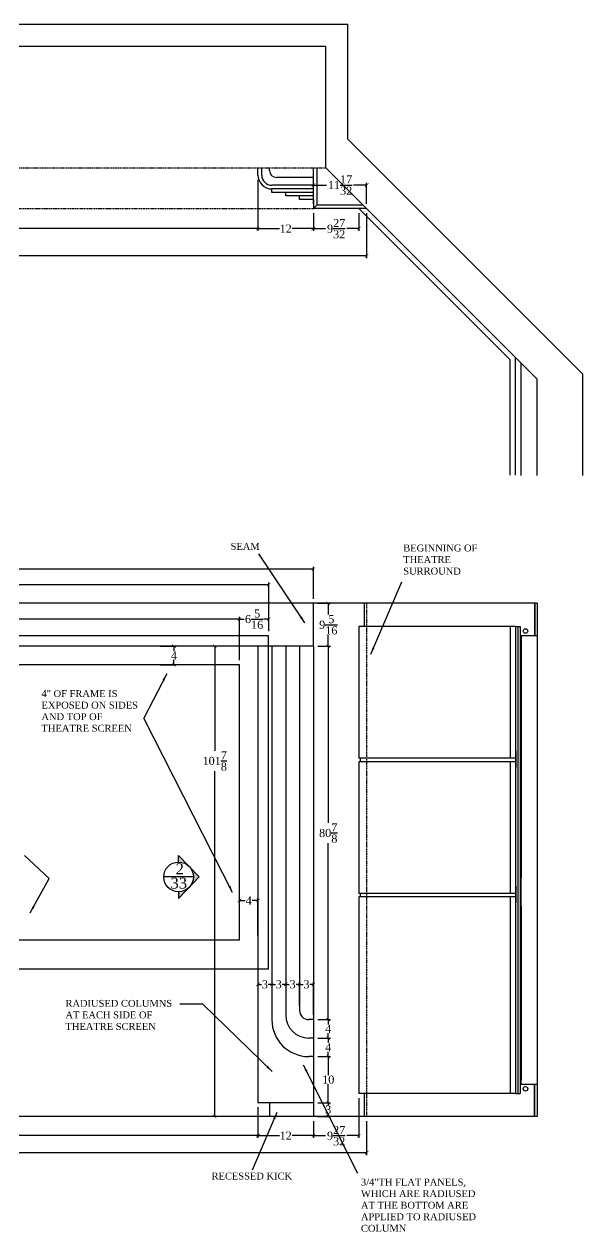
# Model space of a CAD drawing. Header units: inches. Extents: x -8 to 7069, y -18 to 1274.
# Drawn here: x 5990.5 to 6111.5, y 486 to 747.6 of the extents above; entities that cross this region are included whole.
import ezdxf

# ---------------------------------------------------------------- set-up
doc = ezdxf.new("R2010")
doc.units = ezdxf.units.IN
doc.header["$MEASUREMENT"] = 0
doc.linetypes.add('HIDDEN', pattern=[0.375, 0.25, -0.125])
doc.layers.add('PLAN-LINES', color=7, linetype='Continuous')
doc.layers.add('VIEWPORT', color=7, linetype='Continuous')
doc.styles.add('BOOKMAN', font='BOOKOS.TTF')
doc.dimstyles.new('SACHI-3-4', dxfattribs={"dimtxt": 1.75, "dimasz": 0.75, "dimexe": 0.5, "dimexo": 1, "dimgap": 0.09, "dimtad": 0, "dimtih": 1, "dimtoh": 1, "dimdec": 5, "dimzin": 3, "dimdsep": 46, "dimlunit": 5, "dimtxsty": 'BOOKMAN', "dimblk": 'ARCHTICK', "dimcen": 0, "dimclrd": 5, "dimclre": 5, "dimclrt": 5, "dimadec": 1, "dimazin": 0, "dimtfac": 1, "dimtdec": 5, "dimtofl": 0, "dimtmove": 0, "dimatfit": 3, "dimfxl": 0, "dimtolj": 1, "dimtzin": 0, "dimarcsym": 0})

# ---------------------------------------------------------------- blocks, each defined once
blk = doc.blocks.new('_ARCHTICK')
at = {"color": 0, "linetype": 'ByBlock', "const_width": 0.15}
blk.add_lwpolyline([(-0.5, -0.5), (0.5, 0.5)], dxfattribs=at)
blk = doc.blocks.new('*D734')
at = {"layer": 'Defpoints', "color": 0}
for p in [(5869.65, 707.69), (6064.7, 707.69), (6064.7, 697.43)]:
    blk.add_point(p, dxfattribs=at)
at = {"layer": 'VIEWPORT', "color": 5, "lineweight": -2}
for p, q in [((5869.65, 706.69), (5869.65, 696.93)), ((6064.7, 706.69), (6064.7, 696.93)), ((5869.65, 697.43), (5963.58, 697.43)), ((6064.7, 697.43), (5970.76, 697.43))]:
    blk.add_line(p, q, dxfattribs=at)
at = {"layer": 'VIEWPORT', "color": 5, "lineweight": -2, "xscale": 0.75, "yscale": 0.75, "zscale": 0.75, "rotation": 180}
blk.add_blockref('_ARCHTICK', (5869.65, 697.43), dxfattribs=at)
at = {"layer": 'VIEWPORT', "color": 5, "lineweight": -2, "xscale": 0.75, "yscale": 0.75, "zscale": 0.75}
blk.add_blockref('_ARCHTICK', (6064.7, 697.43), dxfattribs=at)
at = {"layer": 'VIEWPORT', "color": 5, "insert": (5967.17, 697.43), "char_height": 1.75, "attachment_point": 5, "style": 'BOOKMAN'}
blk.add_mtext('\\A1;195{\\H1.000000x;\\S1/16;}', dxfattribs=at)
blk = doc.blocks.new('*D747')
at = {"layer": 'Defpoints', "color": 0}
for p in [(5893.17, 714.94), (6041.17, 714.94), (6041.17, 703.34)]:
    blk.add_point(p, dxfattribs=at)
at = {"layer": 'VIEWPORT', "color": 5, "lineweight": -2}
for p, q in [((5893.17, 713.94), (5893.17, 702.84)), ((6041.17, 713.94), (6041.17, 702.84)), ((5893.17, 703.34), (5964.98, 703.34)), ((6041.17, 703.34), (5969.37, 703.34))]:
    blk.add_line(p, q, dxfattribs=at)
at = {"layer": 'VIEWPORT', "color": 5, "lineweight": -2, "xscale": 0.75, "yscale": 0.75, "zscale": 0.75, "rotation": 180}
blk.add_blockref('_ARCHTICK', (5893.17, 703.34), dxfattribs=at)
at = {"layer": 'VIEWPORT', "color": 5, "lineweight": -2, "xscale": 0.75, "yscale": 0.75, "zscale": 0.75}
blk.add_blockref('_ARCHTICK', (6041.17, 703.34), dxfattribs=at)
at = {"layer": 'VIEWPORT', "color": 5, "insert": (5967.17, 703.34), "char_height": 1.75, "attachment_point": 5, "style": 'BOOKMAN'}
blk.add_mtext('\\A1;148', dxfattribs=at)
blk = doc.blocks.new('*D748')
at = {"layer": 'Defpoints', "color": 0}
for p in [(6041.17, 714.94), (6053.17, 707.69), (6053.17, 703.34)]:
    blk.add_point(p, dxfattribs=at)
at = {"layer": 'VIEWPORT', "color": 5, "lineweight": -2}
for p, q in [((6041.17, 713.94), (6041.17, 702.84)), ((6053.17, 706.69), (6053.17, 702.84)), ((6041.17, 703.34), (6045.8, 703.34)), ((6053.17, 703.34), (6048.55, 703.34))]:
    blk.add_line(p, q, dxfattribs=at)
at = {"layer": 'VIEWPORT', "color": 5, "lineweight": -2, "xscale": 0.75, "yscale": 0.75, "zscale": 0.75, "rotation": 180}
blk.add_blockref('_ARCHTICK', (6041.17, 703.34), dxfattribs=at)
at = {"layer": 'VIEWPORT', "color": 5, "lineweight": -2, "xscale": 0.75, "yscale": 0.75, "zscale": 0.75}
blk.add_blockref('_ARCHTICK', (6053.17, 703.34), dxfattribs=at)
at = {"layer": 'VIEWPORT', "color": 5, "insert": (6047.17, 703.34), "char_height": 1.75, "attachment_point": 5, "style": 'BOOKMAN'}
blk.add_mtext('\\A1;12', dxfattribs=at)
blk = doc.blocks.new('*D749')
at = {"layer": 'Defpoints', "color": 0}
for p in [(6053.17, 707.69), (6063.02, 707.69), (6063.02, 703.34)]:
    blk.add_point(p, dxfattribs=at)
at = {"layer": 'VIEWPORT', "color": 5, "lineweight": -2}
for p, q in [((6053.17, 706.69), (6053.17, 702.84)), ((6063.02, 706.69), (6063.02, 702.84)), ((6053.17, 703.34), (6055.8, 703.34)), ((6063.02, 703.34), (6060.4, 703.34))]:
    blk.add_line(p, q, dxfattribs=at)
at = {"layer": 'VIEWPORT', "color": 5, "lineweight": -2, "xscale": 0.75, "yscale": 0.75, "zscale": 0.75, "rotation": 180}
blk.add_blockref('_ARCHTICK', (6053.17, 703.34), dxfattribs=at)
at = {"layer": 'VIEWPORT', "color": 5, "lineweight": -2, "xscale": 0.75, "yscale": 0.75, "zscale": 0.75}
blk.add_blockref('_ARCHTICK', (6063.02, 703.34), dxfattribs=at)
at = {"layer": 'VIEWPORT', "color": 5, "insert": (6058.1, 703.34), "char_height": 1.75, "attachment_point": 5, "style": 'BOOKMAN'}
blk.add_mtext('\\A1;9{\\H1.000000x;\\S27/32;}', dxfattribs=at)
blk = doc.blocks.new('*D750')
at = {"layer": 'Defpoints', "color": 0}
for p in [(6064.7, 712.79), (6053.17, 707.69), (6064.7, 707.69)]:
    blk.add_point(p, dxfattribs=at)
at = {"layer": 'VIEWPORT', "color": 5, "lineweight": -2}
for p, q in [((6053.17, 708.69), (6053.17, 713.29)), ((6053.17, 712.79), (6056.03, 712.79)), ((6064.7, 712.79), (6061.84, 712.79)), ((6064.7, 708.69), (6064.7, 713.29))]:
    blk.add_line(p, q, dxfattribs=at)
at = {"layer": 'VIEWPORT', "color": 5, "lineweight": -2, "xscale": 0.75, "yscale": 0.75, "zscale": 0.75, "rotation": 180}
blk.add_blockref('_ARCHTICK', (6053.17, 712.79), dxfattribs=at)
at = {"layer": 'VIEWPORT', "color": 5, "lineweight": -2, "xscale": 0.75, "yscale": 0.75, "zscale": 0.75}
blk.add_blockref('_ARCHTICK', (6064.7, 712.79), dxfattribs=at)
at = {"layer": 'VIEWPORT', "color": 5, "insert": (6058.94, 712.79), "char_height": 1.75, "attachment_point": 5, "style": 'BOOKMAN'}
blk.add_mtext('\\A1;11{\\H1.000000x;\\S17/32;}', dxfattribs=at)
blk = doc.blocks.new('*D753')
at = {"layer": 'Defpoints', "color": 0}
for p in [(5869.65, 511), (6064.7, 511), (6064.7, 503.16)]:
    blk.add_point(p, dxfattribs=at)
at = {"layer": 'VIEWPORT', "color": 5, "lineweight": -2}
for p, q in [((5869.65, 510), (5869.65, 502.66)), ((6064.7, 510), (6064.7, 502.66)), ((5869.65, 503.16), (5963.58, 503.16)), ((6064.7, 503.16), (5970.76, 503.16))]:
    blk.add_line(p, q, dxfattribs=at)
at = {"layer": 'VIEWPORT', "color": 5, "lineweight": -2, "xscale": 0.75, "yscale": 0.75, "zscale": 0.75, "rotation": 180}
blk.add_blockref('_ARCHTICK', (5869.65, 503.16), dxfattribs=at)
at = {"layer": 'VIEWPORT', "color": 5, "lineweight": -2, "xscale": 0.75, "yscale": 0.75, "zscale": 0.75}
blk.add_blockref('_ARCHTICK', (6064.7, 503.16), dxfattribs=at)
at = {"layer": 'VIEWPORT', "color": 5, "insert": (5967.17, 503.16), "char_height": 1.75, "attachment_point": 5, "style": 'BOOKMAN'}
blk.add_mtext('\\A1;195{\\H1.000000x;\\S1/16;}', dxfattribs=at)
blk = doc.blocks.new('*D756')
at = {"layer": 'Defpoints', "color": 0}
for p in [(5893.17, 514), (6041.17, 514), (6041.17, 506.86)]:
    blk.add_point(p, dxfattribs=at)
at = {"layer": 'VIEWPORT', "color": 5, "lineweight": -2}
for p, q in [((5893.17, 513), (5893.17, 506.36)), ((6041.17, 513), (6041.17, 506.36)), ((5893.17, 506.86), (5964.98, 506.86)), ((6041.17, 506.86), (5969.37, 506.86))]:
    blk.add_line(p, q, dxfattribs=at)
at = {"layer": 'VIEWPORT', "color": 5, "lineweight": -2, "xscale": 0.75, "yscale": 0.75, "zscale": 0.75, "rotation": 180}
blk.add_blockref('_ARCHTICK', (5893.17, 506.86), dxfattribs=at)
at = {"layer": 'VIEWPORT', "color": 5, "lineweight": -2, "xscale": 0.75, "yscale": 0.75, "zscale": 0.75}
blk.add_blockref('_ARCHTICK', (6041.17, 506.86), dxfattribs=at)
at = {"layer": 'VIEWPORT', "color": 5, "insert": (5967.17, 506.86), "char_height": 1.75, "attachment_point": 5, "style": 'BOOKMAN'}
blk.add_mtext('\\A1;148', dxfattribs=at)
blk = doc.blocks.new('*D757')
at = {"layer": 'Defpoints', "color": 0}
for p in [(6041.17, 514), (6053.17, 511), (6053.17, 506.86)]:
    blk.add_point(p, dxfattribs=at)
at = {"layer": 'VIEWPORT', "color": 5, "lineweight": -2}
for p, q in [((6041.17, 513), (6041.17, 506.36)), ((6053.17, 510), (6053.17, 506.36)), ((6041.17, 506.86), (6045.8, 506.86)), ((6053.17, 506.86), (6048.55, 506.86))]:
    blk.add_line(p, q, dxfattribs=at)
at = {"layer": 'VIEWPORT', "color": 5, "lineweight": -2, "xscale": 0.75, "yscale": 0.75, "zscale": 0.75, "rotation": 180}
blk.add_blockref('_ARCHTICK', (6041.17, 506.86), dxfattribs=at)
at = {"layer": 'VIEWPORT', "color": 5, "lineweight": -2, "xscale": 0.75, "yscale": 0.75, "zscale": 0.75}
blk.add_blockref('_ARCHTICK', (6053.17, 506.86), dxfattribs=at)
at = {"layer": 'VIEWPORT', "color": 5, "insert": (6047.17, 506.86), "char_height": 1.75, "attachment_point": 5, "style": 'BOOKMAN'}
blk.add_mtext('\\A1;12', dxfattribs=at)
blk = doc.blocks.new('*D758')
at = {"layer": 'Defpoints', "color": 0}
for p in [(6063.02, 516), (6053.17, 511), (6063.02, 506.86)]:
    blk.add_point(p, dxfattribs=at)
at = {"layer": 'VIEWPORT', "color": 5, "lineweight": -2}
for p, q in [((6063.02, 515), (6063.02, 506.36)), ((6053.17, 510), (6053.17, 506.36)), ((6053.17, 506.86), (6055.8, 506.86)), ((6063.02, 506.86), (6060.4, 506.86))]:
    blk.add_line(p, q, dxfattribs=at)
at = {"layer": 'VIEWPORT', "color": 5, "lineweight": -2, "xscale": 0.75, "yscale": 0.75, "zscale": 0.75, "rotation": 180}
blk.add_blockref('_ARCHTICK', (6053.17, 506.86), dxfattribs=at)
at = {"layer": 'VIEWPORT', "color": 5, "lineweight": -2, "xscale": 0.75, "yscale": 0.75, "zscale": 0.75}
blk.add_blockref('_ARCHTICK', (6063.02, 506.86), dxfattribs=at)
at = {"layer": 'VIEWPORT', "color": 5, "insert": (6058.1, 506.86), "char_height": 1.75, "attachment_point": 5, "style": 'BOOKMAN'}
blk.add_mtext('\\A1;9{\\H1.000000x;\\S27/32;}', dxfattribs=at)
blk = doc.blocks.new('*D759')
at = {"layer": 'Defpoints', "color": 0}
for p in [(6037.17, 618.76), (5897.17, 608.87), (6037.17, 608.87)]:
    blk.add_point(p, dxfattribs=at)
at = {"layer": 'VIEWPORT', "color": 1, "lineweight": -2}
for p, q in [((5897.17, 609.87), (5897.17, 619.26)), ((5897.17, 618.76), (5964.97, 618.76)), ((6037.17, 618.76), (5969.37, 618.76)), ((6037.17, 609.87), (6037.17, 619.26))]:
    blk.add_line(p, q, dxfattribs=at)
at = {"layer": 'VIEWPORT', "color": 1, "lineweight": -2, "xscale": 0.75, "yscale": 0.75, "zscale": 0.75, "rotation": 180}
blk.add_blockref('_ARCHTICK', (5897.17, 618.76), dxfattribs=at)
at = {"layer": 'VIEWPORT', "color": 1, "lineweight": -2, "xscale": 0.75, "yscale": 0.75, "zscale": 0.75}
blk.add_blockref('_ARCHTICK', (6037.17, 618.76), dxfattribs=at)
at = {"layer": 'VIEWPORT', "color": 1, "insert": (5967.17, 618.76), "char_height": 1.75, "attachment_point": 5, "style": 'BOOKMAN'}
blk.add_mtext('\\A1;140', dxfattribs=at)
blk = doc.blocks.new('*D761')
at = {"layer": 'Defpoints', "color": 0}
for p in [(6043.49, 618.76), (6043.49, 615.12), (6037.17, 608.87)]:
    blk.add_point(p, dxfattribs=at)
at = {"layer": 'VIEWPORT', "color": 1, "lineweight": -2}
for p, q in [((6037.17, 609.87), (6037.17, 619.26)), ((6037.17, 618.76), (6038.2, 618.76)), ((6043.49, 618.76), (6042.46, 618.76)), ((6043.49, 616.12), (6043.49, 619.26))]:
    blk.add_line(p, q, dxfattribs=at)
at = {"layer": 'VIEWPORT', "color": 1, "lineweight": -2, "xscale": 0.75, "yscale": 0.75, "zscale": 0.75, "rotation": 180}
blk.add_blockref('_ARCHTICK', (6037.17, 618.76), dxfattribs=at)
at = {"layer": 'VIEWPORT', "color": 1, "lineweight": -2, "xscale": 0.75, "yscale": 0.75, "zscale": 0.75}
blk.add_blockref('_ARCHTICK', (6043.49, 618.76), dxfattribs=at)
at = {"layer": 'VIEWPORT', "color": 1, "insert": (6040.33, 618.76), "char_height": 1.75, "attachment_point": 5, "style": 'BOOKMAN'}
blk.add_mtext('\\A1;6{\\H1.000000x;\\S5/16;}', dxfattribs=at)
blk = doc.blocks.new('*D762')
at = {"layer": 'Defpoints', "color": 0}
for p in [(6043.49, 626.19), (5890.86, 615.12), (6043.49, 615.12)]:
    blk.add_point(p, dxfattribs=at)
at = {"layer": 'VIEWPORT', "color": 1, "lineweight": -2}
for p, q in [((5890.86, 616.12), (5890.86, 626.69)), ((5890.86, 626.19), (5964.25, 626.19)), ((6043.49, 626.19), (5970.09, 626.19)), ((6043.49, 616.12), (6043.49, 626.69))]:
    blk.add_line(p, q, dxfattribs=at)
at = {"layer": 'VIEWPORT', "color": 1, "lineweight": -2, "xscale": 0.75, "yscale": 0.75, "zscale": 0.75, "rotation": 180}
blk.add_blockref('_ARCHTICK', (5890.86, 626.19), dxfattribs=at)
at = {"layer": 'VIEWPORT', "color": 1, "lineweight": -2, "xscale": 0.75, "yscale": 0.75, "zscale": 0.75}
blk.add_blockref('_ARCHTICK', (6043.49, 626.19), dxfattribs=at)
at = {"layer": 'VIEWPORT', "color": 1, "insert": (5967.17, 626.19), "char_height": 1.75, "attachment_point": 5, "style": 'BOOKMAN'}
blk.add_mtext('\\A1;152{\\H1.000000x;\\S5/8;}', dxfattribs=at)
blk = doc.blocks.new('*D769')
at = {"layer": 'Defpoints', "color": 0}
for p in [(6041.17, 557.8), (6037.17, 549.25), (6041.17, 549.25)]:
    blk.add_point(p, dxfattribs=at)
at = {"layer": 'VIEWPORT', "color": 5, "lineweight": -2}
for p, q in [((6037.17, 550.25), (6037.17, 558.3)), ((6037.17, 557.8), (6038.4, 557.8)), ((6041.17, 557.8), (6039.94, 557.8)), ((6041.17, 550.25), (6041.17, 558.3))]:
    blk.add_line(p, q, dxfattribs=at)
at = {"layer": 'VIEWPORT', "color": 5, "lineweight": -2, "xscale": 0.75, "yscale": 0.75, "zscale": 0.75, "rotation": 180}
blk.add_blockref('_ARCHTICK', (6037.17, 557.8), dxfattribs=at)
at = {"layer": 'VIEWPORT', "color": 5, "lineweight": -2, "xscale": 0.75, "yscale": 0.75, "zscale": 0.75}
blk.add_blockref('_ARCHTICK', (6041.17, 557.8), dxfattribs=at)
at = {"layer": 'VIEWPORT', "color": 5, "insert": (6039.17, 557.8), "char_height": 1.75, "attachment_point": 5, "style": 'BOOKMAN'}
blk.add_mtext('\\A1;4', dxfattribs=at)
blk = doc.blocks.new('*D771')
at = {"layer": 'Defpoints', "color": 0}
for p in [(6018.96, 612.87), (6022.98, 612.87), (6018.96, 608.87)]:
    blk.add_point(p, dxfattribs=at)
at = {"layer": 'VIEWPORT', "color": 5, "lineweight": -2}
for p, q in [((6019.96, 612.87), (6023.48, 612.87)), ((6022.98, 612.87), (6022.98, 611.84)), ((6022.98, 608.87), (6022.98, 609.91)), ((6019.96, 608.87), (6023.48, 608.87))]:
    blk.add_line(p, q, dxfattribs=at)
at = {"layer": 'VIEWPORT', "color": 5, "lineweight": -2, "xscale": 0.75, "yscale": 0.75, "zscale": 0.75}
for p, rotation in [((6022.98, 612.87), 90), ((6022.98, 608.87), 270)]:
    blk.add_blockref('_ARCHTICK', p, dxfattribs=dict(at, rotation=rotation))
at = {"layer": 'VIEWPORT', "color": 5, "insert": (6022.98, 610.87), "char_height": 1.75, "attachment_point": 5, "style": 'BOOKMAN'}
blk.add_mtext('\\A1;4', dxfattribs=at)
blk = doc.blocks.new('*D772')
at = {"layer": 'Defpoints', "color": 0}
for p in [(6050.17, 539.64), (6050.17, 534), (6053.17, 532)]:
    blk.add_point(p, dxfattribs=at)
at = {"layer": 'VIEWPORT', "color": 5, "lineweight": -2}
for p, q in [((6050.17, 535), (6050.17, 540.14)), ((6050.17, 539.64), (6050.94, 539.64)), ((6053.17, 539.64), (6052.41, 539.64)), ((6053.17, 533), (6053.17, 540.14))]:
    blk.add_line(p, q, dxfattribs=at)
at = {"layer": 'VIEWPORT', "color": 5, "lineweight": -2, "xscale": 0.75, "yscale": 0.75, "zscale": 0.75, "rotation": 180}
blk.add_blockref('_ARCHTICK', (6050.17, 539.64), dxfattribs=at)
at = {"layer": 'VIEWPORT', "color": 5, "lineweight": -2, "xscale": 0.75, "yscale": 0.75, "zscale": 0.75}
blk.add_blockref('_ARCHTICK', (6053.17, 539.64), dxfattribs=at)
at = {"layer": 'VIEWPORT', "color": 5, "insert": (6051.67, 539.64), "char_height": 1.75, "attachment_point": 5, "style": 'BOOKMAN'}
blk.add_mtext('\\A1;3', dxfattribs=at)
blk = doc.blocks.new('*D773')
at = {"layer": 'Defpoints', "color": 0}
for p in [(6047.17, 539.64), (6047.17, 539.64), (6050.17, 534)]:
    blk.add_point(p, dxfattribs=at)
at = {"layer": 'VIEWPORT', "color": 5, "lineweight": -2}
for p, q in [((6047.17, 540.64), (6047.17, 540.14)), ((6047.17, 539.64), (6047.94, 539.64)), ((6050.17, 539.64), (6049.41, 539.64)), ((6050.17, 535), (6050.17, 540.14))]:
    blk.add_line(p, q, dxfattribs=at)
at = {"layer": 'VIEWPORT', "color": 5, "lineweight": -2, "xscale": 0.75, "yscale": 0.75, "zscale": 0.75, "rotation": 180}
blk.add_blockref('_ARCHTICK', (6047.17, 539.64), dxfattribs=at)
at = {"layer": 'VIEWPORT', "color": 5, "lineweight": -2, "xscale": 0.75, "yscale": 0.75, "zscale": 0.75}
blk.add_blockref('_ARCHTICK', (6050.17, 539.64), dxfattribs=at)
at = {"layer": 'VIEWPORT', "color": 5, "insert": (6048.67, 539.64), "char_height": 1.75, "attachment_point": 5, "style": 'BOOKMAN'}
blk.add_mtext('\\A1;3', dxfattribs=at)
blk = doc.blocks.new('*D774')
at = {"layer": 'Defpoints', "color": 0}
for p in [(6044.17, 539.64), (6044.17, 539.64), (6047.17, 539.64)]:
    blk.add_point(p, dxfattribs=at)
at = {"layer": 'VIEWPORT', "color": 5, "lineweight": -2}
for p, q in [((6044.17, 540.64), (6044.17, 540.14)), ((6044.17, 539.64), (6044.94, 539.64)), ((6047.17, 539.64), (6046.41, 539.64)), ((6047.17, 540.64), (6047.17, 540.14))]:
    blk.add_line(p, q, dxfattribs=at)
at = {"layer": 'VIEWPORT', "color": 5, "lineweight": -2, "xscale": 0.75, "yscale": 0.75, "zscale": 0.75, "rotation": 180}
blk.add_blockref('_ARCHTICK', (6044.17, 539.64), dxfattribs=at)
at = {"layer": 'VIEWPORT', "color": 5, "lineweight": -2, "xscale": 0.75, "yscale": 0.75, "zscale": 0.75}
blk.add_blockref('_ARCHTICK', (6047.17, 539.64), dxfattribs=at)
at = {"layer": 'VIEWPORT', "color": 5, "insert": (6045.67, 539.64), "char_height": 1.75, "attachment_point": 5, "style": 'BOOKMAN'}
blk.add_mtext('\\A1;3', dxfattribs=at)
blk = doc.blocks.new('*D775')
at = {"layer": 'Defpoints', "color": 0}
for p in [(6041.17, 539.64), (6041.17, 539.64), (6044.17, 539.64)]:
    blk.add_point(p, dxfattribs=at)
at = {"layer": 'VIEWPORT', "color": 5, "lineweight": -2}
for p, q in [((6041.17, 540.64), (6041.17, 540.14)), ((6041.17, 539.64), (6041.94, 539.64)), ((6044.17, 539.64), (6043.41, 539.64)), ((6044.17, 540.64), (6044.17, 540.14))]:
    blk.add_line(p, q, dxfattribs=at)
at = {"layer": 'VIEWPORT', "color": 5, "lineweight": -2, "xscale": 0.75, "yscale": 0.75, "zscale": 0.75, "rotation": 180}
blk.add_blockref('_ARCHTICK', (6041.17, 539.64), dxfattribs=at)
at = {"layer": 'VIEWPORT', "color": 5, "lineweight": -2, "xscale": 0.75, "yscale": 0.75, "zscale": 0.75}
blk.add_blockref('_ARCHTICK', (6044.17, 539.64), dxfattribs=at)
at = {"layer": 'VIEWPORT', "color": 5, "insert": (6042.67, 539.64), "char_height": 1.75, "attachment_point": 5, "style": 'BOOKMAN'}
blk.add_mtext('\\A1;3', dxfattribs=at)
blk = doc.blocks.new('*D776')
at = {"layer": 'Defpoints', "color": 0}
for p in [(6053.17, 524), (6053.17, 514), (6056.39, 514)]:
    blk.add_point(p, dxfattribs=at)
at = {"layer": 'VIEWPORT', "color": 5, "lineweight": -2}
for p, q in [((6054.17, 524), (6056.89, 524)), ((6056.39, 524), (6056.39, 519.99)), ((6056.39, 514), (6056.39, 518)), ((6054.17, 514), (6056.89, 514))]:
    blk.add_line(p, q, dxfattribs=at)
at = {"layer": 'VIEWPORT', "color": 5, "lineweight": -2, "xscale": 0.75, "yscale": 0.75, "zscale": 0.75}
for p, rotation in [((6056.39, 524), 90), ((6056.39, 514), 270)]:
    blk.add_blockref('_ARCHTICK', p, dxfattribs=dict(at, rotation=rotation))
at = {"layer": 'VIEWPORT', "color": 5, "insert": (6056.39, 519), "char_height": 1.75, "attachment_point": 5, "style": 'BOOKMAN'}
blk.add_mtext('\\A1;10', dxfattribs=at)
blk = doc.blocks.new('*D777')
at = {"layer": 'Defpoints', "color": 0}
for p in [(6053.17, 528), (6056.39, 528), (6053.17, 524)]:
    blk.add_point(p, dxfattribs=at)
at = {"layer": 'VIEWPORT', "color": 5, "lineweight": -2}
for p, q in [((6054.17, 528), (6056.89, 528)), ((6056.39, 528), (6056.39, 526.96)), ((6054.17, 524), (6056.89, 524)), ((6056.39, 524), (6056.39, 525.03))]:
    blk.add_line(p, q, dxfattribs=at)
at = {"layer": 'VIEWPORT', "color": 5, "lineweight": -2, "xscale": 0.75, "yscale": 0.75, "zscale": 0.75}
for p, rotation in [((6056.39, 528), 90), ((6056.39, 524), 270)]:
    blk.add_blockref('_ARCHTICK', p, dxfattribs=dict(at, rotation=rotation))
at = {"layer": 'VIEWPORT', "color": 5, "insert": (6056.39, 526), "char_height": 1.75, "attachment_point": 5, "style": 'BOOKMAN'}
blk.add_mtext('\\A1;4', dxfattribs=at)
blk = doc.blocks.new('*D778')
at = {"layer": 'Defpoints', "color": 0}
for p in [(6053.17, 532), (6056.39, 532), (6053.17, 528)]:
    blk.add_point(p, dxfattribs=at)
at = {"layer": 'VIEWPORT', "color": 5, "lineweight": -2}
for p, q in [((6054.17, 532), (6056.89, 532)), ((6056.39, 532), (6056.39, 530.96)), ((6056.39, 528), (6056.39, 529.03)), ((6054.17, 528), (6056.89, 528))]:
    blk.add_line(p, q, dxfattribs=at)
at = {"layer": 'VIEWPORT', "color": 5, "lineweight": -2, "xscale": 0.75, "yscale": 0.75, "zscale": 0.75}
for p, rotation in [((6056.39, 532), 90), ((6056.39, 528), 270)]:
    blk.add_blockref('_ARCHTICK', p, dxfattribs=dict(at, rotation=rotation))
at = {"layer": 'VIEWPORT', "color": 5, "insert": (6056.39, 530), "char_height": 1.75, "attachment_point": 5, "style": 'BOOKMAN'}
blk.add_mtext('\\A1;4', dxfattribs=at)
blk = doc.blocks.new('*D779')
at = {"layer": 'Defpoints', "color": 0}
for p in [(6053.17, 612.87), (6056.39, 612.87), (6053.17, 532)]:
    blk.add_point(p, dxfattribs=at)
at = {"layer": 'VIEWPORT', "color": 5, "lineweight": -2}
for p, q in [((6054.17, 612.87), (6056.89, 612.87)), ((6056.39, 612.87), (6056.39, 574.64)), ((6056.39, 532), (6056.39, 570.23)), ((6054.17, 532), (6056.89, 532))]:
    blk.add_line(p, q, dxfattribs=at)
at = {"layer": 'VIEWPORT', "color": 5, "lineweight": -2, "xscale": 0.75, "yscale": 0.75, "zscale": 0.75}
for p, rotation in [((6056.39, 612.87), 90), ((6056.39, 532), 270)]:
    blk.add_blockref('_ARCHTICK', p, dxfattribs=dict(at, rotation=rotation))
at = {"layer": 'VIEWPORT', "color": 5, "insert": (6056.39, 572.43), "char_height": 1.75, "attachment_point": 5, "style": 'BOOKMAN'}
blk.add_mtext('\\A1;80{\\H1.000000x;\\S7/8;}', dxfattribs=at)
blk = doc.blocks.new('*D780')
at = {"layer": 'Defpoints', "color": 0}
for p in [(6053.17, 622.18), (6056.39, 622.18), (6053.17, 612.87)]:
    blk.add_point(p, dxfattribs=at)
at = {"layer": 'VIEWPORT', "color": 5, "lineweight": -2}
for p, q in [((6054.17, 622.18), (6056.89, 622.18)), ((6056.39, 622.18), (6056.39, 619.75)), ((6056.39, 612.87), (6056.39, 615.3)), ((6054.17, 612.87), (6056.89, 612.87))]:
    blk.add_line(p, q, dxfattribs=at)
at = {"layer": 'VIEWPORT', "color": 5, "lineweight": -2, "xscale": 0.75, "yscale": 0.75, "zscale": 0.75}
for p, rotation in [((6056.39, 622.18), 90), ((6056.39, 612.87), 270)]:
    blk.add_blockref('_ARCHTICK', p, dxfattribs=dict(at, rotation=rotation))
at = {"layer": 'VIEWPORT', "color": 5, "insert": (6056.39, 617.53), "char_height": 1.75, "attachment_point": 5, "style": 'BOOKMAN'}
blk.add_mtext('\\A1;9{\\H1.000000x;\\S5/16;}', dxfattribs=at)
blk = doc.blocks.new('*D781')
at = {"layer": 'Defpoints', "color": 0}
for p in [(6053.17, 514), (6053.17, 511), (6056.39, 511)]:
    blk.add_point(p, dxfattribs=at)
at = {"layer": 'VIEWPORT', "color": 5, "lineweight": -2}
for p, q in [((6054.17, 514), (6056.89, 514)), ((6056.39, 514), (6056.39, 513.49)), ((6054.17, 511), (6056.89, 511)), ((6056.39, 511), (6056.39, 511.5))]:
    blk.add_line(p, q, dxfattribs=at)
at = {"layer": 'VIEWPORT', "color": 5, "lineweight": -2, "xscale": 0.75, "yscale": 0.75, "zscale": 0.75}
for p, rotation in [((6056.39, 514), 90), ((6056.39, 511), 270)]:
    blk.add_blockref('_ARCHTICK', p, dxfattribs=dict(at, rotation=rotation))
at = {"layer": 'VIEWPORT', "color": 5, "insert": (6056.39, 512.5), "char_height": 1.75, "attachment_point": 5, "style": 'BOOKMAN'}
blk.add_mtext('\\A1;3', dxfattribs=at)
blk = doc.blocks.new('*D782')
at = {"layer": 'Defpoints', "color": 0}
for p in [(6041.17, 612.87), (6031.8, 511), (6041.17, 511)]:
    blk.add_point(p, dxfattribs=at)
at = {"layer": 'VIEWPORT', "color": 5, "lineweight": -2}
for p, q in [((6040.17, 612.87), (6031.3, 612.87)), ((6031.8, 612.87), (6031.8, 590.24)), ((6031.8, 511), (6031.8, 585.82)), ((6040.17, 511), (6031.3, 511))]:
    blk.add_line(p, q, dxfattribs=at)
at = {"layer": 'VIEWPORT', "color": 5, "lineweight": -2, "xscale": 0.75, "yscale": 0.75, "zscale": 0.75}
for p, rotation in [((6031.8, 612.87), 90), ((6031.8, 511), 270)]:
    blk.add_blockref('_ARCHTICK', p, dxfattribs=dict(at, rotation=rotation))
at = {"layer": 'VIEWPORT', "color": 5, "insert": (6031.8, 588.03), "char_height": 1.75, "attachment_point": 5, "style": 'BOOKMAN'}
blk.add_mtext('\\A1;101{\\H1.000000x;\\S7/8;}', dxfattribs=at)
blk = doc.blocks.new('*D783')
at = {"layer": 'Defpoints', "color": 0}
for p in [(6053.17, 629.59), (5881.17, 622.18), (6053.17, 622.18)]:
    blk.add_point(p, dxfattribs=at)
at = {"layer": 'VIEWPORT', "color": 5, "lineweight": -2}
for p, q in [((5881.17, 623.18), (5881.17, 630.09)), ((5881.17, 629.59), (5979.67, 629.59)), ((6053.17, 629.59), (5984.01, 629.59)), ((6053.17, 623.18), (6053.17, 630.09))]:
    blk.add_line(p, q, dxfattribs=at)
at = {"layer": 'VIEWPORT', "color": 5, "lineweight": -2, "xscale": 0.75, "yscale": 0.75, "zscale": 0.75, "rotation": 180}
blk.add_blockref('_ARCHTICK', (5881.17, 629.59), dxfattribs=at)
at = {"layer": 'VIEWPORT', "color": 5, "lineweight": -2, "xscale": 0.75, "yscale": 0.75, "zscale": 0.75}
blk.add_blockref('_ARCHTICK', (6053.17, 629.59), dxfattribs=at)
at = {"layer": 'VIEWPORT', "color": 5, "insert": (5981.84, 629.59), "char_height": 1.75, "attachment_point": 5, "style": 'BOOKMAN'}
blk.add_mtext('\\A1;172', dxfattribs=at)

msp = doc.modelspace()

# ---------------------------------------------------------------- hatches: boundary and pattern name
at = {"layer": 'PLAN-LINES'}
h = msp.add_hatch(color=256, dxfattribs=at)
h.paths.add_polyline_path([(6026.21387, 560.590274, -0.1938740085), (6023.98053, 559.69048), (6023.98053, 558.252892)])
h.paths.add_polyline_path([(6028.432267, 562.912017), (6026.401488, 565.037401, -0.376674506), (6026.401488, 560.786633)])
h.paths.add_polyline_path([(6026.21387, 565.23376), (6023.98053, 567.571142), (6023.98053, 566.133554, -0.1938740085)])

# ---------------------------------------------------------------- linework, layer by layer
for p, q in [((6023.98053, 566.133554), (6023.98053, 567.571142)), ((6023.98053, 567.571142), (6028.432267, 562.912017)), ((6027.202066, 562.912017), (6020.758993, 562.912017)), ((6023.98053, 558.252892), (6028.432267, 562.912017)), ((6023.98053, 559.69048), (6023.98053, 558.252892))]:
    msp.add_line(p, q, dxfattribs=at)
msp.add_circle((6023.98053, 562.912017), 3.221537, dxfattribs=at)
at = {"layer": 'VIEWPORT'}
for p, q in [((5873.735033, 747.636471), (6060.610037, 747.636471)), ((6060.610037, 722.742468), (6060.610037, 747.636471)), ((5878.485033, 742.886471), (6055.860037, 742.886471)), ((6055.860037, 716.524954), (6055.860037, 742.886471)), ((6111.529084, 671.823421), (6060.610037, 722.742468)), ((6041.17257, 714.936119), (6041.17257, 716.524954)), ((6041.98507, 714.936119), (6041.98507, 716.524954)), ((6053.172585, 709.686119), (6053.172585, 716.524954)), ((6053.922585, 716.524954), (6053.922585, 708.436119)), ((6101.654084, 670.730906), (6055.860037, 716.524954)), ((6053.172585, 712.748619), (6044.17257, 712.748619)), ((6053.172585, 711.936119), (6044.17257, 711.936119)), ((6044.172585, 711.186119), (6044.172585, 711.936119)), ((6053.172585, 711.186119), (6044.172585, 711.186119)), ((6047.172585, 710.436119), (6047.172585, 711.186119)), ((6053.172585, 710.436119), (6047.172585, 710.436119)), ((6050.172585, 709.686119), (6050.172585, 710.436119)), ((6053.172585, 709.686119), (6050.172585, 709.686119)), ((6053.172585, 709.686119), (6053.172585, 707.686119)), ((6053.922585, 708.436119), (6053.172585, 707.686119)), ((6064.698871, 707.686119), (6053.172585, 707.686119)), ((6063.948871, 708.436119), (6053.922585, 708.436119)), ((6096.966584, 649.940191), (6096.966584, 675.418406)), ((6098.154084, 649.846441), (6098.154084, 674.230906)), ((6101.654084, 649.846441), (6101.654084, 670.730906)), ((6111.529084, 649.846441), (6111.529084, 671.823421)), ((6101.654084, 622.184866), (5832.690985, 622.184866)), ((6101.154084, 622.184866), (6101.154084, 615.184866)), ((6101.654084, 622.184866), (6101.654084, 510.997366)), ((6095.779084, 617.184866), (6063.019493, 617.184866)), ((6063.019493, 617.184866), (6063.019493, 588.622366)), ((6096.966584, 617.184866), (6097.966584, 617.184866)), ((6096.966584, 617.184866), (6096.966584, 588.622366)), ((6097.466584, 617.184866), (6097.466584, 515.997366)), ((6097.966584, 617.184866), (6097.966584, 515.997366)), ((6098.154084, 615.184866), (6101.654084, 615.184866)), ((6098.154084, 615.184866), (6098.154084, 585.872366)), ((6053.172571, 612.872366), (5881.172498, 612.872366)), ((6041.17257, 612.872366), (6041.172585, 513.997366)), ((6044.172571, 612.872366), (6044.172571, 531.997366)), ((6047.172571, 612.872366), (6047.172571, 532.997366)), ((6050.172571, 612.872366), (6050.172571, 533.997366)), ((6053.172571, 612.872366), (6053.172571, 510.997366)), ((6095.779084, 588.622366), (6063.019493, 588.622366)), ((6095.779084, 587.872366), (6063.019493, 587.872366)), ((6063.019493, 587.872366), (6063.019493, 559.309866)), ((6063.269493, 588.622366), (6063.269493, 587.872366)), ((6096.966584, 588.622366), (6096.966584, 559.309866)), ((6098.154084, 585.872366), (6098.154084, 562.705414)), ((6098.154084, 556.559866), (6098.154084, 562.705414)), ((6095.779084, 559.309866), (6063.019493, 559.309866)), ((6095.779084, 558.559866), (6063.019493, 558.559866)), ((6063.019493, 558.559866), (6063.019493, 515.997366)), ((6063.269493, 559.309866), (6063.269493, 558.559866)), ((6096.966584, 559.309866), (6096.966584, 515.997366)), ((6098.154084, 556.559866), (6098.154084, 518.892914)), ((6053.172571, 531.997366), (6052.172571, 531.997366)), ((6053.172571, 527.997366), (6052.172571, 527.997366)), ((6053.172571, 523.997366), (6052.172571, 523.997366)), ((6098.154084, 517.997366), (6098.154084, 518.892914)), ((6098.154084, 517.997366), (6101.654084, 517.997366)), ((6101.154084, 510.997366), (6101.154084, 517.997366)), ((6095.779084, 515.997366), (6063.019493, 515.997366)), ((6096.966584, 515.997366), (6097.966584, 515.997366)), ((6053.172571, 513.997366), (6041.172585, 513.997366)), ((6043.672585, 513.997366), (6043.672585, 510.997366)), ((6101.654084, 510.997366), (5832.690985, 510.997366))]:
    msp.add_line(p, q, dxfattribs=at)
at = {"layer": 'VIEWPORT', "linetype": 'HIDDEN'}
for p, q in [((5878.485033, 716.524954), (6055.860037, 716.524954)), ((5881.172485, 707.686119), (6053.172585, 707.686119))]:
    msp.add_line(p, q, dxfattribs=at)
at = {"layer": 'VIEWPORT', "color": 251}
for p, q in [((6043.67257, 715.936119), (6043.67257, 716.524954)), ((6053.172585, 714.436119), (6045.17257, 714.436119)), ((6053.172571, 612.872366), (6053.172571, 622.184866)), ((6037.172535, 608.872366), (5897.172535, 608.872366)), ((6037.172535, 549.247366), (6037.172535, 608.872366)), ((5897.172535, 549.247366), (6037.172535, 549.247366))]:
    msp.add_line(p, q, dxfattribs=at)
at = {"layer": 'VIEWPORT', "color": 6}
for p, q in [((6095.779084, 674.926528), (6063.019493, 707.686119)), ((6095.779084, 649.940191), (6095.779084, 674.926528)), ((6096.966584, 617.184866), (6095.779084, 617.184866)), ((6095.779084, 617.184866), (6095.779084, 588.622366)), ((6096.966584, 588.622366), (6095.779084, 588.622366)), ((6096.966584, 587.872366), (6095.779084, 587.872366)), ((6095.779084, 587.872366), (6095.779084, 559.309866)), ((6096.966584, 559.309866), (6095.779084, 559.309866)), ((6096.966584, 558.559866), (6095.779084, 558.559866)), ((6095.779084, 558.559866), (6095.779084, 515.997366)), ((6096.966584, 515.997366), (6095.779084, 515.997366))]:
    msp.add_line(p, q, dxfattribs=at)
at = {"layer": 'VIEWPORT', "color": 4}
for p, q in [((6064.198871, 622.184866), (6064.198871, 617.184866)), ((6101.091584, 622.184866), (6101.091584, 615.184866)), ((6096.966584, 590.247366), (6097.029084, 590.247366)), ((6097.029084, 590.247366), (6097.029084, 586.639577)), ((6096.966584, 586.247366), (6097.029084, 586.247366)), ((6097.029084, 586.247366), (6097.029084, 586.639577)), ((6096.966584, 560.934866), (6097.029084, 560.934866)), ((6097.029084, 560.934866), (6097.029084, 557.327077)), ((6097.029084, 556.934866), (6097.029084, 557.327077)), ((6096.966584, 556.934866), (6097.029084, 556.934866)), ((6101.091584, 510.997366), (6101.091584, 517.997366)), ((6064.198871, 515.997366), (6064.198871, 510.997366))]:
    msp.add_line(p, q, dxfattribs=at)
at = {"layer": 'VIEWPORT', "color": 251, "linetype": 'HIDDEN'}
msp.add_line((6064.698871, 622.184866), (6064.698871, 510.997366), dxfattribs=at)
at = {"layer": 'VIEWPORT', "color": 251}
msp.add_lwpolyline([(5890.860035, 542.997366), (6043.485035, 542.997366), (6043.485035, 615.122366), (5890.860035, 615.122366)], close=True, dxfattribs=at)
at = {"layer": 'VIEWPORT'}
for centre in [(6099.101963, 616.176512), (6099.101963, 517.00572)]:
    msp.add_circle(centre, 0.5, dxfattribs=at)
for centre, radius, start, end in [((6044.17257, 714.936119), 3, 180, 270), ((6044.17257, 714.936119), 2.1875, 180, 270), ((6049.172585, 716.524919), 4, 0, 0.00049797), ((6052.172571, 533.997366), 2, 180, 270), ((6052.172571, 531.997366), 8, 180, 270), ((6052.172571, 532.997366), 5, 180, 270)]:
    msp.add_arc(centre, radius, start, end, dxfattribs=at)
at = {"layer": 'VIEWPORT', "color": 251}
msp.add_arc((6045.17257, 715.936119), 1.5, 180, 270, dxfattribs=at)

# ---------------------------------------------------------------- texts
at = {"layer": 'PLAN-LINES', "char_height": 2.381384, "width": 1.86519517, "attachment_point": 1, "style": 'BOOKMAN'}
for s, insert in [('2', (6023.323967, 565.836816)), ('33', (6022.22239, 562.761619))]:
    msp.add_mtext(s, dxfattribs=dict(at, insert=insert))
at = {"layer": 'VIEWPORT', "char_height": 1.5, "attachment_point": 1, "style": 'BOOKMAN'}
for s, insert, width in [('SEAM', (6035.234234, 635.261322), 16.52199818), ('BEGINNING OF THEATRE SURROUND', (6072.638638, 634.905469), 16.52199818), ('4" OF FRAME IS EXPOSED ON SIDES AND TOP OF THEATRE SCREEN', (5994.278341, 603.370303), 22.29941785), ('RADIUSED COLUMNS AT EACH SIDE OF THEATRE SCREEN', (5999.47677, 536.271998), 25.54153278), ('RECESSED KICK', (6031.123169, 498.859796), 21.96934231), ('3/4"TH FLAT PANELS, WHICH ARE RADIUSED AT THE BOTTOM ARE APPLIED TO RADIUSED COLUMN', (6063.470389, 497.549144), 26.08252685)]:
    msp.add_mtext(s, dxfattribs=dict(at, insert=insert, width=width))

# ---------------------------------------------------------------- dimensions: what is measured, and where the dimension line sits
at = {"layer": 'VIEWPORT'}
for base, p1, p2, override, picture, middle in [((6041.17257, 703.339339), (5893.172499, 714.936119), (6041.17257, 714.936119), {"dimtmove": 1}, '*D747', (5967.172535, 703.339339)), ((6053.1725846, 703.3393391), (6041.1725702, 714.936119), (6053.1725846, 707.686119), {"dimtmove": 1}, '*D748', (6047.1725774, 703.3393391)), ((6063.019493, 703.339339), (6053.172585, 707.686119), (6063.019493, 707.686119), {"dimtmove": 1}, '*D749', (6058.096039, 703.339339)), ((6043.485035, 626.186189), (5890.860035, 615.122366), (6043.485035, 615.122366), {"dimclrd": 1, "dimclre": 1, "dimclrt": 1}, '*D762', (5967.172535, 626.186189)), ((6043.485035, 618.75779), (6037.172535, 608.872366), (6043.485035, 615.122366), {"dimclrd": 1, "dimclre": 1, "dimclrt": 1, "dimtmove": 1}, '*D761', (6040.328785, 618.75779)), ((6037.172535, 618.75779), (5897.172535, 608.872366), (6037.172535, 608.872366), {"dimclrd": 1, "dimclre": 1, "dimclrt": 1}, '*D759', (5967.172535, 618.75779)), ((6041.172581, 539.642634), (6044.172571, 539.642634), (6041.172581, 539.642633), {"dimtmove": 1}, '*D775', (6042.672576, 539.642634)), ((6044.172571, 539.642634), (6047.172571, 539.642634), (6044.172571, 539.642634), {"dimtmove": 1}, '*D774', (6045.672571, 539.642634)), ((6047.172571, 539.642634), (6050.172571, 533.997366), (6047.172571, 539.642634), {"dimtmove": 1}, '*D773', (6048.672571, 539.642634)), ((6063.019493, 506.857857), (6053.172571, 510.997366), (6063.019493, 515.997366), {"dimtmove": 1}, '*D758', (6058.096032, 506.857857)), ((6041.172585, 506.857857), (5893.172485, 513.997366), (6041.172585, 513.997366), {"dimtmove": 1}, '*D756', (5967.172535, 506.857857)), ((6053.172571, 506.857857), (6041.172585, 513.997366), (6053.172571, 510.997366), {"dimtmove": 1}, '*D757', (6047.172578, 506.857857))]:
    dim = msp.add_linear_dim(base=base, p1=p1, p2=p2, dimstyle='SACHI-3-4', override=override, dxfattribs=at)
    dim.commit()
    dim.dimension.update_dxf_attribs({"geometry": picture, "text_midpoint": middle})
for base, p1, p2, picture, middle in [((6064.698871, 712.786051), (6053.172585, 707.686119), (6064.698871, 707.686119), '*D750', (6058.935728, 712.786051)), ((6064.698871, 697.43214), (5869.646198, 707.686119), (6064.698871, 707.686119), '*D734', (5967.172535, 697.43214)), ((6041.172579, 557.797012), (6037.172535, 549.247366), (6041.172579, 549.247366), '*D769', (6039.172557, 557.797012)), ((6050.172571, 539.642634), (6053.172571, 531.997366), (6050.172571, 533.997366), '*D772', (6051.672571, 539.642634)), ((6064.698871, 503.15831), (5869.646198, 510.997366), (6064.698871, 510.997366), '*D753', (5967.172535, 503.15831))]:
    dim = msp.add_linear_dim(base=base, p1=p1, p2=p2, dimstyle='SACHI-3-4', dxfattribs=at)
    dim.commit()
    dim.dimension.update_dxf_attribs({"geometry": picture, "text_midpoint": middle})
dim = msp.add_linear_dim(base=(6053.172571, 629.591809), p1=(5881.172498, 622.184866), p2=(6053.172571, 622.184866), dimstyle='SACHI-3-4', dxfattribs=at)
dim.commit()
dim.dimension.update_dxf_attribs({"geometry": '*D783', "text_midpoint": (5981.84055, 629.591809), "dimtype": 160})
for base, p1, p2, picture, middle in [((6056.389207, 622.184866), (6053.172571, 612.872366), (6053.172571, 622.184866), '*D780', (6056.389207, 617.528616)), ((6056.389207, 612.872366), (6053.172571, 531.997366), (6053.172571, 612.872366), '*D779', (6056.389207, 572.434866)), ((6056.389207, 531.997366), (6053.172571, 527.997366), (6053.172571, 531.997366), '*D778', (6056.389207, 529.997366)), ((6056.389207, 527.997366), (6053.172571, 523.997366), (6053.172571, 527.997366), '*D777', (6056.389207, 525.997366)), ((6056.389207, 510.997366), (6053.172571, 513.997366), (6053.172571, 510.997366), '*D781', (6056.389207, 512.497366))]:
    dim = msp.add_linear_dim(base=base, p1=p1, p2=p2, angle=90, dimstyle='SACHI-3-4', override={"dimtmove": 1}, dxfattribs=at)
    dim.commit()
    dim.dimension.update_dxf_attribs({"geometry": picture, "text_midpoint": middle})
for base, p1, p2, picture, middle in [((6022.977061, 612.872366), (6018.955189, 608.872366), (6018.955189, 612.872366), '*D771', (6022.977061, 610.872366)), ((6056.389207, 513.997366), (6053.172571, 523.997366), (6053.172571, 513.997366), '*D776', (6056.389207, 518.997366))]:
    dim = msp.add_linear_dim(base=base, p1=p1, p2=p2, angle=90, dimstyle='SACHI-3-4', dxfattribs=at)
    dim.commit()
    dim.dimension.update_dxf_attribs({"geometry": picture, "text_midpoint": middle})
dim = msp.add_linear_dim(base=(6031.801086, 510.997366), p1=(6041.17257, 612.872366), p2=(6041.17257, 510.997366), angle=90, dimstyle='SACHI-3-4', dxfattribs=at)
dim.commit()
dim.dimension.update_dxf_attribs({"geometry": '*D782', "text_midpoint": (6031.801086, 588.0282), "dimtype": 160})

# ---------------------------------------------------------------- leaders
for points in [[(6051.333323, 617.920239), (6041.358822, 632.866254)], [(6065.582625, 611.158939), (6072.35104, 626.816676)], [(6021.409806, 606.888655), (6016.422547, 597.280497)], [(6035.659091, 559.559603), (6016.422547, 597.280497)], [(5991.809085, 555.115334), (5995.947229, 562.600851), (5990.57883, 567.516709)], [(6044.20868, 520.771127), (6029.246921, 535.36129), (6024.259663, 535.36129)], [(6050.977094, 522.19456), (6062.732751, 498.70796)], [(6045.277364, 511.874689), (6039.933894, 499.419673)]]:
    msp.add_leader(points, dimstyle='SACHI-3-4', override={"dimasz": 1.5, "dimgap": 0.09, "dimtad": 0, "dimclrd": 256}, dxfattribs=at)

doc.saveas('drawing.dxf')
